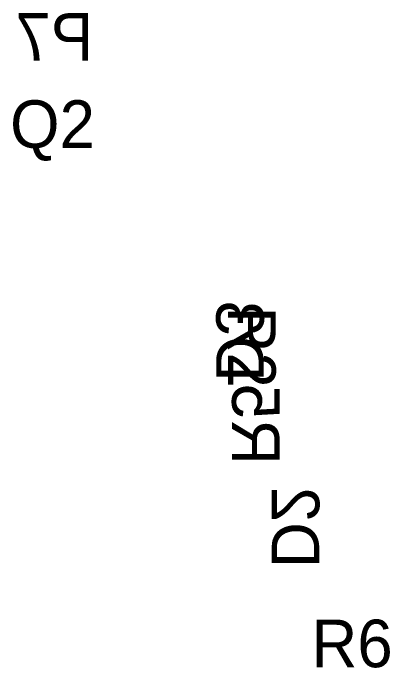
# Model space of a CAD drawing. Header units: millimetres. Extents: x 37.2 to 96.5, y 61.3 to 99.1.
# Drawn here: x 80.36 to 92.43, y 77.07 to 98.04 of the extents above; entities that cross this region are included whole.
import ezdxf

# ---------------------------------------------------------------- set-up
doc = ezdxf.new("R2010")
doc.units = ezdxf.units.MM
doc.layers.add('BottomOverlay', color=54, linetype='Continuous')
doc.layers.add('TopOverlay', color=2, linetype='Continuous')

msp = doc.modelspace()

# ---------------------------------------------------------------- texts
at = {"layer": 'BottomOverlay', "text_generation_flag": 2}
msp.add_text('P7', height=1.524, dxfattribs=at).set_placement((82.931, 96.52))
for s, p in [('D3', (86.868, 86.233)), ('R5', (87.376, 83.566)), ('D2', (88.646, 80.264))]:
    msp.add_text(s, height=1.524, rotation=270, dxfattribs=at).set_placement(p)
at = {"layer": 'TopOverlay'}
for s, p in [('Q2', (80.264, 93.726)), ('R6', (89.916, 77.089))]:
    msp.add_text(s, height=1.524, dxfattribs=at).set_placement(p)
msp.add_text('R2', height=1.524, rotation=270, dxfattribs=at).set_placement((87.249, 88.646))

doc.saveas('drawing.dxf')
